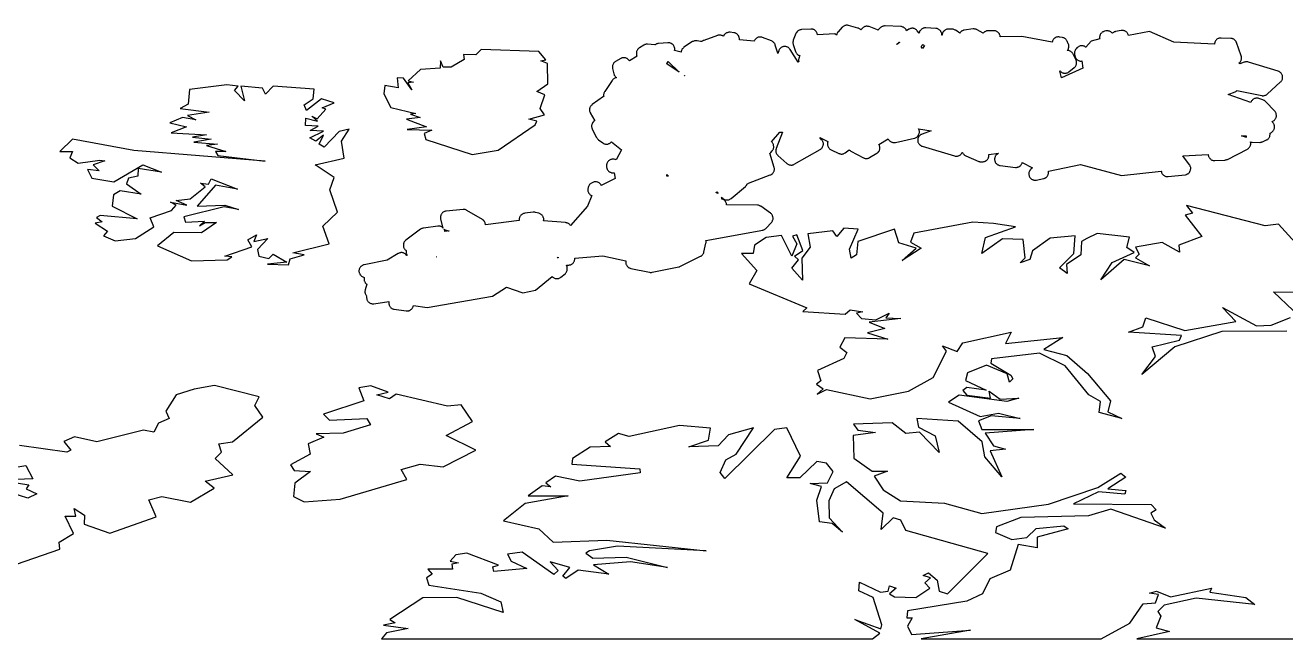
# Model space of a CAD drawing. Header units: metres. Extents: x 0 to 1325, y -1 to 773.
# Drawn here: x 281.4 to 371.2, y 0 to 43.7 of the extents above; entities that cross this region are included whole.
import ezdxf

# ---------------------------------------------------------------- set-up
doc = ezdxf.new("R2010")
doc.units = ezdxf.units.M

msp = doc.modelspace()

# ---------------------------------------------------------------- linework, layer by layer
at = {"layer": 'CUT'}
for points in [[(363.2, 42.468), (361.47, 43.228), (359.97, 42.948), (359.96, 42.988), (359.95, 43.028), (359.93, 43.068), (359.91, 43.108), (359.88, 43.138), (359.85, 43.178), (359.82, 43.208), (359.78, 43.228), (359.75, 43.248), (359.71, 43.268), (359.67, 43.288), (359.62, 43.298), (359.58, 43.308), (359.54, 43.308), (359.49, 43.308), (359.45, 43.298), (359.06, 43.228), (359.02, 43.218), (358.97, 43.208), (358.93, 43.188), (358.9, 43.168), (358.86, 43.138), (358.84, 43.118), (358.8, 43.138), (358.71, 43.198), (358.67, 43.228), (358.63, 43.248), (358.59, 43.258), (358.54, 43.268), (358.5, 43.278), (358.45, 43.278), (358.41, 43.278), (358.36, 43.268), (358.27, 43.248), (358.23, 43.238), (358.19, 43.218), (358.15, 43.198), (358.11, 43.178), (358.08, 43.148), (358.05, 43.118), (358.02, 43.088), (357.99, 43.058), (357.97, 43.018), (357.95, 42.978), (357.94, 42.938), (357.93, 42.898), (357.92, 42.848), (357.92, 42.808), (357.92, 42.768), (357.93, 42.718), (357.93, 42.698), (357.31, 42.548), (356.94, 42.108), (356.92, 42.128), (356.88, 42.158), (356.84, 42.178), (356.8, 42.188), (356.76, 42.208), (356.71, 42.218), (356.67, 42.218), (356.63, 42.218), (356.58, 42.208), (356.54, 42.208), (356.49, 42.188), (356.45, 42.168), (356.41, 42.148), (356.38, 42.128), (356.34, 42.098), (356.31, 42.068), (356.24, 41.988), (356.21, 41.948), (356.19, 41.908), (356.17, 41.868), (356.15, 41.828), (356.14, 41.788), (356.13, 41.738), (356.13, 41.698), (356.13, 41.648), (356.14, 41.608), (356.16, 41.498), (356.17, 41.458), (356.18, 41.418), (356.2, 41.378), (356.22, 41.338), (356.25, 41.298), (356.27, 41.268), (356.31, 41.238), (356.34, 41.208), (356.38, 41.188), (356.42, 41.168), (356.46, 41.148), (356.5, 41.138), (356.54, 41.128), (356.59, 41.128), (356.63, 41.128), (356.66, 41.138), (356.73, 40.618), (355.2, 39.928), (355.09, 40.408), (355.11, 40.428), (355.13, 40.398), (355.16, 40.368), (355.2, 40.338), (355.24, 40.318), (355.28, 40.298), (355.32, 40.278), (355.36, 40.268), (355.41, 40.258), (355.45, 40.258), (355.5, 40.258), (355.54, 40.268), (355.59, 40.278), (355.63, 40.288), (355.67, 40.308), (355.71, 40.328), (355.74, 40.358), (356.11, 40.658), (356.15, 40.688), (356.17, 40.718), (356.2, 40.748), (356.22, 40.788), (356.24, 40.828), (356.26, 40.868), (356.27, 40.908), (356.28, 40.948), (356.28, 40.998), (356.28, 41.038), (356.27, 41.078), (356.27, 41.118), (356.25, 41.158), (356.24, 41.198), (356.04, 41.618), (356.01, 41.658), (355.99, 41.698), (355.96, 41.728), (355.93, 41.768), (355.89, 41.788), (355.86, 41.818), (355.82, 41.838), (355.77, 41.858), (355.73, 41.868), (355.69, 41.878), (355.64, 41.878), (355.62, 41.878), (355.63, 41.898), (355.66, 41.928), (355.68, 41.968), (355.7, 42.008), (355.71, 42.058), (355.72, 42.098), (355.73, 42.138), (355.73, 42.188), (355.73, 42.228), (355.72, 42.278), (355.71, 42.318), (355.69, 42.358), (355.61, 42.538), (355.59, 42.578), (355.57, 42.618), (355.54, 42.648), (355.51, 42.678), (355.48, 42.708), (355.44, 42.738), (355.41, 42.758), (355.37, 42.778), (355.33, 42.788), (355.28, 42.798), (355.07, 42.838), (355.03, 42.848), (354.99, 42.848), (354.94, 42.848), (354.9, 42.838), (354.86, 42.828), (354.82, 42.818), (354.78, 42.798), (354.74, 42.768), (354.7, 42.748), (354.67, 42.718), (354.64, 42.688), (354.62, 42.648), (354.59, 42.608), (354.57, 42.568), (354.56, 42.528), (354.55, 42.488), (354.55, 42.478), (352.38, 42.878), (350.84, 42.848), (350.84, 42.888), (350.83, 42.938), (350.82, 42.978), (350.8, 43.018), (350.78, 43.058), (350.76, 43.098), (350.73, 43.128), (350.7, 43.158), (350.67, 43.188), (350.63, 43.218), (350.59, 43.238), (350.55, 43.258), (350.51, 43.268), (350.47, 43.278), (350.42, 43.288), (350.38, 43.288), (349.96, 43.278), (349.91, 43.278), (349.87, 43.268), (349.83, 43.258), (349.79, 43.238), (349.75, 43.218), (349.71, 43.198), (349.67, 43.168), (349.64, 43.138), (349.62, 43.108), (349.2, 43.358), (349.16, 43.378), (349.12, 43.388), (349.08, 43.408), (349.04, 43.408), (348.99, 43.418), (348.95, 43.418), (348.91, 43.418), (348.28, 43.328), (348.23, 43.318), (348.19, 43.298), (348.15, 43.288), (348.11, 43.268), (348.07, 43.238), (348.04, 43.208), (348.01, 43.178), (347.98, 43.148), (347.96, 43.108), (347.71, 43.298), (347.67, 43.318), (347.63, 43.338), (347.58, 43.358), (347.54, 43.378), (347.49, 43.388), (347.45, 43.388), (347.17, 43.398), (347.12, 43.398), (347.08, 43.388), (347.04, 43.388), (346.99, 43.368), (346.95, 43.348), (346.91, 43.328), (346.88, 43.308), (346.84, 43.278), (346.81, 43.248), (346.79, 43.208), (346.76, 43.178), (346.74, 43.138), (346.73, 43.098), (346.71, 43.058), (346.7, 43.008), (346.7, 42.978), (346.68, 42.978), (346.68, 43.008), (346.68, 43.048), (346.67, 43.098), (346.66, 43.138), (346.64, 43.178), (346.62, 43.218), (346.6, 43.258), (346.57, 43.298), (346.54, 43.328), (346.5, 43.358), (346.47, 43.378), (346.43, 43.398), (346.39, 43.418), (346.34, 43.438), (346.3, 43.438), (346.25, 43.448), (345.53, 43.488), (345.49, 43.488), (345.45, 43.488), (345.4, 43.478), (345.36, 43.458), (345.32, 43.448), (345.28, 43.428), (345.24, 43.398), (345.21, 43.368), (345.18, 43.338), (345.15, 43.308), (345.12, 43.268), (345.1, 43.228), (345.09, 43.188), (345.07, 43.148), (345.07, 43.108), (344.93, 43.278), (344.9, 43.308), (344.87, 43.348), (344.83, 43.368), (344.8, 43.398), (344.76, 43.418), (344.71, 43.438), (344.67, 43.448), (344.63, 43.458), (344.58, 43.458), (344.54, 43.458), (344.49, 43.448), (344.45, 43.438), (344.41, 43.428), (344.36, 43.408), (344.33, 43.388), (344.17, 43.288), (344.15, 43.328), (344.13, 43.368), (344.11, 43.398), (344.08, 43.438), (344.05, 43.468), (344.01, 43.488), (343.98, 43.518), (343.94, 43.538), (343.9, 43.548), (343.86, 43.568), (343.81, 43.578), (343.77, 43.578), (342.64, 43.628), (342.59, 43.628), (342.55, 43.618), (342.51, 43.618), (342.46, 43.598), (342.42, 43.578), (342.38, 43.558), (342.35, 43.538), (342.31, 43.508), (342.13, 43.338), (342.11, 43.348), (341.5, 43.578), (341.46, 43.588), (341.42, 43.598), (341.37, 43.608), (341.33, 43.608), (341.29, 43.608), (341.24, 43.598), (341.2, 43.588), (341.16, 43.568), (341.12, 43.548), (341.08, 43.528), (341.05, 43.498), (341.02, 43.468), (340.91, 43.348), (340.89, 43.368), (340.86, 43.388), (340.82, 43.418), (340.78, 43.438), (340.75, 43.458), (340.7, 43.468), (340.04, 43.658), (340, 43.668), (339.96, 43.678), (339.91, 43.678), (339.87, 43.678), (339.82, 43.668), (339.78, 43.658), (339.74, 43.638), (339.7, 43.618), (339.66, 43.598), (339.62, 43.568), (339.59, 43.538), (339.29, 43.218), (339.26, 43.178), (339.24, 43.148), (339.22, 43.108), (339.2, 43.068), (339.19, 43.028), (339.18, 42.978), (339.06, 43.058), (337.82, 42.988), (337.82, 43.018), (337.81, 43.068), (337.79, 43.108), (337.78, 43.148), (337.76, 43.188), (337.73, 43.228), (337.7, 43.258), (337.67, 43.288), (337.64, 43.318), (337.6, 43.348), (337.56, 43.368), (337.52, 43.378), (337.48, 43.398), (337.43, 43.408), (337.39, 43.408), (337.34, 43.408), (336.68, 43.368), (336.64, 43.358), (336.59, 43.348), (336.55, 43.338), (336.51, 43.318), (336.47, 43.298), (336.43, 43.268), (336.39, 43.238), (336.36, 43.208), (336.34, 43.168), (336.31, 43.128), (336.29, 43.088), (336.1, 42.618), (336.09, 42.578), (336.08, 42.528), (336.07, 42.488), (336.07, 42.438), (336.07, 42.398), (336.08, 42.348), (336.09, 42.308), (336.26, 41.798), (336.28, 41.758), (336.3, 41.718), (336.32, 41.678), (336.35, 41.648), (336.38, 41.608), (336.41, 41.588), (336.45, 41.558), (336.49, 41.538), (336.53, 41.518), (336.57, 41.508), (336.59, 41.508), (336.57, 41.488), (336.55, 41.448), (336.52, 41.408), (336.51, 41.368), (336.49, 41.328), (336.49, 41.288), (336.48, 41.248), (336.48, 41.198), (336.48, 41.158), (336.49, 41.108), (336.49, 41.098), (336.47, 41.078), (336.45, 41.058), (335.87, 41.958), (335.84, 41.998), (335.81, 42.028), (335.78, 42.058), (335.75, 42.088), (335.71, 42.108), (335.67, 42.128), (335.63, 42.148), (335.58, 42.158), (335.54, 42.168), (335.5, 42.168), (335.45, 42.168), (335.41, 42.158), (335.36, 42.148), (335.32, 42.138), (335.28, 42.118), (335.24, 42.098), (335.21, 42.068), (335.18, 42.038), (335.15, 42.008), (335.12, 41.968), (335.1, 41.938), (335.08, 41.898), (335.06, 41.848), (335, 41.668), (335, 41.688), (334.82, 42.268), (334.8, 42.318), (334.78, 42.358), (334.76, 42.388), (334.73, 42.428), (334.7, 42.458), (334.67, 42.488), (334.63, 42.518), (334.59, 42.538), (334.55, 42.558), (333.9, 42.808), (333.86, 42.818), (333.82, 42.828), (333.77, 42.838), (333.73, 42.838), (333.69, 42.838), (333.64, 42.828), (333.6, 42.818), (333.56, 42.798), (333.52, 42.778), (333.48, 42.758), (333.45, 42.728), (333.42, 42.698), (333.39, 42.668), (333.36, 42.638), (333.34, 42.598), (333.32, 42.558), (333.32, 42.538), (332.26, 42.648), (332.26, 42.688), (332.26, 42.728), (332.25, 42.778), (332.24, 42.818), (332.23, 42.858), (332.21, 42.898), (332.19, 42.938), (332.16, 42.978), (332.13, 43.008), (332.1, 43.038), (332.07, 43.068), (332.03, 43.088), (331.99, 43.108), (331.95, 43.128), (331.91, 43.138), (331.86, 43.148), (331.6, 43.178), (331.56, 43.178), (331.51, 43.178), (331.47, 43.168), (331.43, 43.158), (331.39, 43.148), (331.35, 43.128), (331.31, 43.108), (331.27, 43.088), (331.24, 43.058), (331.21, 43.028), (331.18, 42.988), (331.11, 42.888), (331.1, 42.898), (331.07, 42.918), (331.03, 42.938), (330.99, 42.958), (330.94, 42.968), (330.9, 42.978), (330.86, 42.978), (330.81, 42.978), (330.77, 42.968), (330.73, 42.968), (330.69, 42.948), (329.73, 42.598), (329.68, 42.588), (329.65, 42.558), (329.61, 42.538), (329.59, 42.508), (329.58, 42.508), (329.54, 42.528), (329.5, 42.528), (329.24, 42.568), (329.19, 42.578), (329.14, 42.578), (329.1, 42.568), (329.05, 42.558), (329.01, 42.548), (328.96, 42.528), (328.92, 42.508), (328.31, 42.108), (328.28, 42.078), (328.25, 42.048), (328.22, 42.018), (328.19, 41.988), (328.17, 41.948), (328.15, 41.908), (328.13, 41.868), (328.12, 41.828), (328.11, 41.788), (328.11, 41.758), (327.64, 41.868), (327.64, 41.908), (327.65, 41.958), (327.65, 41.998), (327.65, 42.048), (327.64, 42.088), (327.62, 42.128), (327.61, 42.168), (327.58, 42.208), (327.56, 42.248), (327.53, 42.288), (327.5, 42.318), (327.46, 42.338), (327.43, 42.368), (327.39, 42.388), (327.34, 42.408), (327.3, 42.418), (327.26, 42.428), (327.21, 42.428), (327.17, 42.428), (326.49, 42.378), (326.44, 42.368), (326.4, 42.358), (326.36, 42.348), (326.32, 42.328), (326.28, 42.308), (326.25, 42.288), (326.24, 42.288), (325.71, 42.318), (325.66, 42.318), (325.62, 42.318), (325.58, 42.308), (325.53, 42.298), (325.49, 42.278), (325.45, 42.258), (325.14, 42.078), (325.11, 42.058), (325.07, 42.028), (325.04, 41.998), (325.01, 41.958), (324.99, 41.928), (324.97, 41.888), (324.95, 41.848), (324.94, 41.808), (324.93, 41.768), (324.92, 41.718), (324.92, 41.678), (324.92, 41.638), (324.93, 41.588), (324.94, 41.548), (324.96, 41.508), (324.98, 41.468), (324.42, 41.138), (324.4, 41.178), (324.37, 41.208), (324.34, 41.238), (324.31, 41.268), (324.27, 41.298), (324.23, 41.318), (324.19, 41.338), (324.15, 41.348), (324.11, 41.358), (324.06, 41.368), (324.02, 41.368), (323.98, 41.368), (323.93, 41.358), (323.89, 41.348), (323.85, 41.328), (323.81, 41.308), (323.44, 41.098), (323.4, 41.078), (323.36, 41.048), (323.33, 41.018), (323.3, 40.978), (323.28, 40.948), (323.26, 40.908), (323.24, 40.858), (323.22, 40.818), (323.22, 40.778), (323.21, 40.728), (323.21, 40.688), (323.22, 40.638), (323.22, 40.598), (323.32, 40.208), (323.34, 40.168), (323.35, 40.118), (323.38, 40.078), (323.4, 40.048), (323.43, 40.008), (323.46, 39.978), (323.5, 39.948), (323.47, 39.938), (323.42, 39.928), (323.38, 39.908), (323.34, 39.888), (323.31, 39.868), (323.27, 39.848), (323.24, 39.818), (323.21, 39.778), (323.19, 39.748), (322.67, 38.968), (322.64, 38.928), (322.62, 38.888), (322.61, 38.848), (322.6, 38.798), (322.59, 38.758), (322.59, 38.708), (322.59, 38.668), (322.6, 38.618), (322.6, 38.608), (322.59, 38.598), (321.77, 38.028), (321.74, 37.998), (321.71, 37.968), (321.68, 37.938), (321.65, 37.898), (321.63, 37.858), (321.61, 37.818), (321.6, 37.778), (321.59, 37.738), (321.58, 37.688), (321.58, 37.648), (321.58, 37.608), (321.59, 37.558), (321.6, 37.518), (321.62, 37.478), (321.64, 37.438), (321.95, 36.878), (321.93, 36.868), (321.9, 36.838), (321.86, 36.808), (321.83, 36.778), (321.81, 36.738), (321.78, 36.708), (321.77, 36.668), (321.75, 36.618), (321.74, 36.578), (321.73, 36.538), (321.73, 36.488), (321.73, 36.448), (321.74, 36.408), (321.75, 36.358), (321.76, 36.318), (321.78, 36.278), (322.09, 35.678), (322.12, 35.638), (322.14, 35.598), (322.18, 35.568), (322.22, 35.528), (322.52, 35.298), (322.55, 35.278), (322.59, 35.258), (322.63, 35.238), (322.67, 35.228), (322.71, 35.218), (322.76, 35.208), (322.8, 35.208), (322.84, 35.208), (322.89, 35.218), (322.93, 35.228), (322.97, 35.248), (323.01, 35.268), (323.05, 35.288), (323.08, 35.318), (323.11, 35.348), (323.14, 35.378), (323.87, 34.798), (323.48, 34.088), (323.44, 34.108), (323.4, 34.128), (323.35, 34.138), (323.31, 34.148), (323.26, 34.148), (323.22, 34.148), (323.18, 34.138), (323.13, 34.128), (323.09, 34.118), (323.05, 34.098), (323.01, 34.068), (322.98, 34.048), (322.94, 34.018), (322.91, 33.988), (322.89, 33.948), (322.87, 33.918), (322.84, 33.878), (322.82, 33.838), (322.81, 33.798), (322.8, 33.758), (322.79, 33.708), (322.79, 33.668), (322.79, 33.628), (322.8, 33.578), (322.81, 33.528), (322.82, 33.488), (322.83, 33.448), (322.85, 33.408), (322.88, 33.368), (322.9, 33.338), (322.93, 33.298), (322.96, 33.268), (323, 33.248), (323.03, 33.218), (323.07, 33.208), (323.12, 33.188), (323.16, 33.178), (323.2, 33.168), (323.24, 33.168), (323.29, 33.168), (323.33, 33.178), (323.34, 33.178), (323.42, 32.758), (322.42, 32.278), (322.41, 32.288), (322.38, 32.328), (322.36, 32.368), (322.33, 32.398), (322.29, 32.428), (322.26, 32.458), (322.22, 32.478), (322.18, 32.498), (322.14, 32.508), (322.09, 32.518), (322.05, 32.528), (322.01, 32.528), (321.96, 32.528), (321.92, 32.518), (321.87, 32.508), (321.83, 32.488), (321.76, 32.458), (321.72, 32.438), (321.68, 32.418), (321.65, 32.388), (321.61, 32.358), (321.58, 32.328), (321.56, 32.288), (321.54, 32.248), (321.52, 32.208), (321.49, 32.128), (321.48, 32.088), (321.47, 32.038), (321.46, 31.998), (321.46, 31.948), (321.46, 31.908), (321.47, 31.858), (321.49, 31.818), (321.5, 31.778), (321.52, 31.738), (321.55, 31.698), (321.58, 31.668), (321.61, 31.638), (321.64, 31.608), (321.68, 31.578), (321.72, 31.558), (321.74, 31.548), (321.44, 30.788), (320.22, 29.428), (320.21, 29.438), (320.18, 29.478), (320.15, 29.508), (320.11, 29.538), (320.08, 29.558), (320.04, 29.578), (320, 29.598), (319.96, 29.608), (319.92, 29.618), (319.87, 29.628), (318.3, 29.748), (318.31, 29.778), (318.32, 29.818), (318.32, 29.868), (318.32, 29.908), (318.31, 29.958), (318.29, 29.998), (318.28, 30.038), (318.26, 30.078), (318.23, 30.118), (318.2, 30.148), (318.17, 30.178), (318.14, 30.208), (318.1, 30.238), (318.06, 30.258), (318.02, 30.268), (317.98, 30.288), (317.73, 30.348), (317.69, 30.358), (317.65, 30.358), (317.61, 30.358), (317.57, 30.358), (316.97, 30.288), (316.92, 30.278), (316.88, 30.268), (316.84, 30.248), (316.8, 30.228), (316.77, 30.208), (316.73, 30.188), (316.7, 30.158), (316.67, 30.118), (316.64, 30.088), (316.62, 30.048), (316.6, 30.008), (316.59, 29.968), (316.58, 29.928), (316.57, 29.878), (316.57, 29.838), (316.57, 29.798), (316.57, 29.778), (314.18, 29.478), (314.17, 29.518), (314.16, 29.568), (314.15, 29.608), (314.13, 29.648), (314.11, 29.688), (314.09, 29.718), (314.06, 29.758), (314.03, 29.788), (314, 29.808), (313.96, 29.838), (312.85, 30.498), (312.81, 30.518), (312.76, 30.538), (312.72, 30.548), (312.67, 30.558), (312.63, 30.558), (312.58, 30.558), (311.37, 30.448), (311.32, 30.438), (311.28, 30.428), (311.24, 30.418), (311.2, 30.398), (311.16, 30.368), (311.12, 30.348), (311.09, 30.308), (311.06, 30.278), (311.03, 30.238), (311.01, 30.198), (310.99, 30.158), (310.98, 30.118), (310.97, 30.078), (310.96, 30.028), (310.96, 29.978), (310.96, 29.938), (310.97, 29.888), (311.09, 29.388), (311.1, 29.348), (311.12, 29.308), (311.14, 29.268), (311.16, 29.238), (311.13, 29.258), (311.1, 29.288), (311.06, 29.318), (311.02, 29.338), (310.98, 29.348), (310.94, 29.368), (310.9, 29.368), (310.86, 29.378), (310.81, 29.378), (310.77, 29.378), (309.76, 29.238), (309.71, 29.228), (309.67, 29.208), (309.63, 29.198), (309.59, 29.178), (309.55, 29.148), (308.5, 28.378), (308.47, 28.358), (308.44, 28.318), (308.41, 28.288), (308.39, 28.248), (308.36, 28.218), (308.35, 28.168), (308.33, 28.128), (308.33, 28.088), (308.32, 28.048), (308.32, 27.998), (308.32, 27.958), (308.33, 27.908), (308.34, 27.868), (308.36, 27.828), (308.38, 27.788), (308.41, 27.758), (308.43, 27.718), (308.46, 27.688), (308.5, 27.658), (308.53, 27.638), (308.53, 27.608), (308.52, 27.568), (308.52, 27.528), (308.52, 27.478), (308.53, 27.438), (308.54, 27.398), (308.56, 27.358), (308.58, 27.318), (308.59, 27.298), (308.56, 27.278), (308.53, 27.318), (308.5, 27.348), (308.47, 27.378), (308.44, 27.408), (308.4, 27.428), (308.36, 27.448), (308.32, 27.468), (308.28, 27.478), (308.24, 27.488), (308.19, 27.488), (308.15, 27.488), (308.11, 27.478), (308.06, 27.478), (308.02, 27.458), (307.98, 27.438), (307.95, 27.418), (307.16, 26.948), (305.52, 26.618), (305.48, 26.608), (305.44, 26.598), (305.4, 26.578), (305.36, 26.558), (305.33, 26.528), (305.29, 26.498), (305.26, 26.468), (305.24, 26.428), (305.22, 26.398), (305.2, 26.358), (305.18, 26.318), (305.17, 26.268), (305.16, 26.228), (305.16, 26.188), (305.16, 26.138), (305.17, 26.098), (305.18, 26.058), (305.19, 26.018), (305.21, 25.978), (305.23, 25.938), (305.26, 25.898), (305.29, 25.868), (305.32, 25.838), (305.35, 25.808), (305.39, 25.788), (305.53, 25.708), (305.52, 25.658), (305.52, 25.618), (305.52, 25.578), (305.53, 25.528), (305.54, 25.488), (305.55, 25.448), (305.57, 25.408), (305.59, 25.368), (305.61, 25.328), (305.64, 25.298), (305.67, 25.268), (305.71, 25.238), (305.6, 24.838), (305.59, 24.788), (305.58, 24.748), (305.58, 24.708), (305.58, 24.658), (305.59, 24.618), (305.6, 24.568), (305.62, 24.528), (305.64, 24.488), (305.67, 24.458), (305.69, 24.418), (305.71, 24.398), (305.7, 24.358), (305.7, 24.308), (305.7, 24.268), (305.71, 24.228), (305.72, 24.178), (305.73, 24.138), (305.75, 24.098), (305.77, 24.058), (305.79, 24.028), (305.82, 23.988), (305.85, 23.958), (305.89, 23.938), (305.92, 23.908), (305.96, 23.888), (306, 23.878), (306.04, 23.858), (306.09, 23.848), (306.13, 23.848), (306.17, 23.848), (306.22, 23.848), (307.29, 24.018), (307.29, 24.008), (307.28, 23.958), (307.28, 23.918), (307.28, 23.878), (307.29, 23.828), (307.3, 23.788), (307.31, 23.748), (307.33, 23.708), (307.35, 23.668), (307.37, 23.638), (307.4, 23.598), (307.43, 23.568), (307.47, 23.538), (307.5, 23.518), (307.54, 23.498), (307.58, 23.478), (307.62, 23.468), (307.67, 23.458), (308.53, 23.338), (308.57, 23.338), (308.62, 23.338), (308.66, 23.348), (308.7, 23.348), (308.74, 23.368), (308.79, 23.378), (308.82, 23.408), (308.86, 23.428), (308.89, 23.458), (308.93, 23.488), (308.95, 23.518), (308.98, 23.558), (309, 23.598), (309.01, 23.638), (309.03, 23.678), (309.04, 23.718), (310.01, 23.578), (314.66, 24.398), (315.67, 25.018), (316.83, 24.638), (317.74, 24.828), (318.91, 25.798), (318.94, 25.768), (318.97, 25.738), (319.01, 25.718), (319.05, 25.688), (319.09, 25.668), (319.13, 25.658), (319.17, 25.648), (319.22, 25.638), (319.26, 25.638), (319.3, 25.638), (319.35, 25.648), (319.39, 25.658), (319.43, 25.668), (319.47, 25.688), (319.51, 25.718), (319.55, 25.738), (319.84, 25.978), (319.87, 26.008), (319.9, 26.048), (319.93, 26.078), (319.95, 26.118), (319.97, 26.168), (319.98, 26.208), (319.99, 26.248), (320, 26.298), (320, 26.338), (320, 26.388), (319.99, 26.428), (319.98, 26.478), (319.94, 26.588), (319.95, 26.588), (320.11, 26.598), (320.15, 26.608), (320.2, 26.618), (320.24, 26.628), (320.28, 26.648), (320.32, 26.668), (320.35, 26.688), (320.39, 26.718), (320.42, 26.748), (320.45, 26.788), (320.47, 26.828), (320.49, 26.858), (320.51, 26.908), (320.52, 26.948), (320.53, 26.988), (320.53, 27.038), (320.53, 27.078), (320.53, 27.088), (322.53, 27.258), (324.17, 26.908), (324.16, 26.868), (324.16, 26.818), (324.16, 26.778), (324.17, 26.728), (324.18, 26.688), (324.19, 26.648), (324.21, 26.608), (324.23, 26.568), (324.26, 26.528), (324.29, 26.498), (324.32, 26.468), (324.35, 26.438), (324.39, 26.418), (324.43, 26.398), (324.47, 26.378), (324.52, 26.368), (325.86, 26.088), (325.9, 26.078), (325.95, 26.078), (325.99, 26.078), (326.04, 26.088), (327.95, 26.478), (327.99, 26.488), (328.02, 26.498), (328.06, 26.518), (329.49, 27.228), (329.53, 27.248), (329.56, 27.268), (329.6, 27.298), (329.63, 27.328), (329.66, 27.368), (329.68, 27.398), (329.7, 27.438), (329.72, 27.478), (329.73, 27.528), (329.88, 28.158), (329.89, 28.198), (329.89, 28.238), (329.89, 28.278), (329.88, 28.328), (329.88, 28.358), (333.92, 29.098), (333.96, 29.108), (334, 29.118), (334.04, 29.138), (334.07, 29.158), (334.11, 29.178), (334.14, 29.208), (334.17, 29.228), (334.54, 29.628), (334.57, 29.668), (334.59, 29.708), (334.62, 29.748), (334.63, 29.788), (334.65, 29.828), (334.66, 29.868), (334.66, 29.918), (334.66, 29.958), (334.65, 30.008), (334.65, 30.048), (334.63, 30.098), (334.61, 30.138), (334.59, 30.178), (334.57, 30.208), (334.54, 30.248), (334.5, 30.278), (334.47, 30.308), (333.79, 30.788), (333.75, 30.808), (333.71, 30.828), (333.67, 30.848), (333.63, 30.858), (333.58, 30.868), (333.54, 30.868), (331.35, 30.898), (331.35, 30.908), (331.34, 30.958), (331.33, 30.998), (331.32, 31.038), (331.3, 31.078), (331.28, 31.118), (331.25, 31.148), (331.22, 31.188), (331.19, 31.218), (331.15, 31.238), (331.11, 31.268), (331.07, 31.288), (331.03, 31.298), (331.01, 31.298), (331.01, 31.308), (331.01, 31.348), (331, 31.388), (330.99, 31.438), (331.05, 31.378), (331.08, 31.348), (331.12, 31.318), (331.16, 31.298), (331.2, 31.278), (331.24, 31.258), (331.28, 31.248), (331.33, 31.238), (331.37, 31.238), (331.42, 31.238), (331.46, 31.248), (331.51, 31.258), (331.55, 31.268), (331.59, 31.288), (331.63, 31.318), (331.67, 31.338), (332.69, 32.188), (332.72, 32.218), (332.75, 32.258), (332.78, 32.288), (332.8, 32.328), (332.82, 32.368), (332.83, 32.408), (332.84, 32.408), (332.88, 32.418), (332.92, 32.428), (334.46, 33.018), (334.5, 33.038), (334.54, 33.058), (334.58, 33.088), (334.61, 33.108), (334.64, 33.148), (334.67, 33.178), (334.69, 33.218), (334.71, 33.258), (334.73, 33.298), (334.74, 33.338), (334.75, 33.388), (334.75, 33.428), (334.75, 33.478), (334.74, 33.518), (334.73, 33.558), (334.44, 34.568), (334.46, 34.578), (334.49, 34.618), (334.59, 34.728), (334.62, 34.758), (334.65, 34.798), (334.67, 34.838), (334.68, 34.878), (334.7, 34.918), (334.71, 34.968), (334.71, 35.008), (334.71, 35.048), (334.7, 35.098), (334.7, 35.138), (334.68, 35.178), (334.67, 35.228), (334.64, 35.258), (334.62, 35.298), (334.59, 35.338), (334.56, 35.368), (334.55, 35.368), (335.15, 36.068), (335.32, 36.058), (334.88, 34.908), (334.87, 34.868), (334.86, 34.818), (334.85, 34.778), (334.85, 34.728), (334.85, 34.688), (334.86, 34.638), (334.88, 34.598), (334.89, 34.558), (334.91, 34.518), (334.94, 34.478), (334.97, 34.448), (335, 34.408), (335.65, 33.828), (335.68, 33.808), (335.72, 33.778), (335.76, 33.758), (335.8, 33.748), (335.84, 33.728), (335.88, 33.728), (335.93, 33.718), (335.97, 33.718), (336.01, 33.718), (336.05, 33.728), (336.1, 33.738), (336.14, 33.758), (336.17, 33.778), (338.01, 34.838), (338.05, 34.858), (338.09, 34.888), (338.12, 34.918), (338.15, 34.958), (338.17, 34.988), (338.19, 35.028), (338.21, 35.068), (338.23, 35.118), (338.23, 35.158), (338.24, 35.198), (338.24, 35.248), (338.24, 35.288), (338.23, 35.338), (338.21, 35.378), (338.2, 35.418), (338.18, 35.458), (338.15, 35.498), (338.12, 35.528), (337.99, 35.678), (338.57, 35.408), (338.57, 35.398), (338.55, 35.358), (338.54, 35.318), (338.53, 35.278), (338.53, 35.228), (338.53, 35.188), (338.54, 35.148), (338.55, 35.098), (338.56, 35.058), (338.58, 35.018), (338.6, 34.978), (338.62, 34.948), (338.65, 34.918), (338.68, 34.888), (338.71, 34.858), (338.75, 34.828), (338.79, 34.808), (339.34, 34.548), (339.38, 34.538), (339.42, 34.518), (339.46, 34.518), (339.5, 34.508), (339.55, 34.508), (339.59, 34.508), (339.63, 34.518), (339.67, 34.528), (339.71, 34.548), (339.75, 34.568), (339.79, 34.588), (340.09, 34.798), (340.1, 34.788), (340.14, 34.758), (340.17, 34.728), (340.21, 34.708), (341.1, 34.238), (341.14, 34.218), (341.18, 34.208), (341.22, 34.198), (341.26, 34.188), (341.3, 34.188), (341.34, 34.188), (341.39, 34.198), (341.43, 34.208), (341.47, 34.218), (341.51, 34.238), (341.54, 34.258), (342.05, 34.568), (342.09, 34.588), (342.13, 34.618), (342.16, 34.648), (342.18, 34.688), (342.21, 34.718), (342.23, 34.758), (342.25, 34.808), (342.26, 34.848), (342.27, 34.888), (342.27, 34.938), (342.27, 34.978), (342.26, 35.028), (342.25, 35.068), (342.24, 35.108), (342.22, 35.148), (342.2, 35.188), (342.86, 35.588), (342.88, 35.548), (342.91, 35.518), (342.93, 35.478), (342.96, 35.448), (343, 35.418), (343.03, 35.398), (343.07, 35.378), (343.11, 35.358), (343.15, 35.348), (343.19, 35.338), (343.24, 35.328), (343.28, 35.328), (343.32, 35.328), (343.37, 35.338), (344.73, 35.638), (344.77, 35.648), (344.81, 35.668), (344.85, 35.688), (344.89, 35.708), (344.92, 35.738), (344.96, 35.768), (344.98, 35.798), (345.01, 35.838), (345.03, 35.878), (345.05, 35.918), (345.06, 35.958), (345.07, 35.998), (345.08, 36.048), (345.08, 36.088), (345.08, 36.138), (345.07, 36.178), (345.06, 36.218), (345.04, 36.258), (345.02, 36.298), (345.01, 36.308), (345.93, 36.148), (345.27, 35.928), (345.23, 35.908), (345.19, 35.888), (345.15, 35.868), (345.12, 35.838), (345.08, 35.808), (345.06, 35.778), (345.03, 35.738), (345.01, 35.698), (344.99, 35.658), (344.98, 35.618), (344.97, 35.578), (344.96, 35.538), (344.96, 35.488), (344.96, 35.448), (344.97, 35.408), (344.98, 35.358), (345, 35.318), (345.01, 35.278), (345.04, 35.248), (345.06, 35.208), (345.09, 35.178), (345.13, 35.148), (345.16, 35.128), (345.2, 35.098), (345.24, 35.078), (345.28, 35.068), (347.58, 34.368), (347.62, 34.358), (347.67, 34.348), (347.71, 34.348), (347.75, 34.348), (347.8, 34.358), (347.84, 34.368), (347.88, 34.378), (347.92, 34.398), (347.96, 34.428), (348, 34.448), (348.03, 34.478), (348.06, 34.518), (348.09, 34.548), (348.11, 34.588), (348.12, 34.608), (348.15, 34.608), (348.16, 34.588), (348.18, 34.558), (348.21, 34.518), (348.24, 34.488), (348.27, 34.458), (348.3, 34.428), (348.34, 34.408), (348.38, 34.388), (349.31, 33.988), (349.36, 33.968), (349.4, 33.958), (349.45, 33.948), (349.49, 33.948), (349.54, 33.948), (349.63, 33.958), (349.67, 33.968), (349.71, 33.978), (349.76, 33.998), (349.79, 34.008), (349.83, 34.038), (349.87, 34.058), (349.9, 34.088), (349.93, 34.118), (349.95, 34.158), (349.98, 34.198), (350, 34.238), (350.01, 34.278), (350.02, 34.318), (350.03, 34.358), (350.03, 34.408), (350.03, 34.448), (350.02, 34.468), (350.73, 34.568), (350.64, 34.508), (350.6, 34.478), (350.57, 34.458), (350.54, 34.418), (350.51, 34.388), (350.49, 34.348), (350.47, 34.308), (350.46, 34.268), (350.45, 34.228), (350.44, 34.178), (350.44, 34.138), (350.44, 34.098), (350.45, 34.048), (350.46, 34.008), (350.47, 33.968), (350.49, 33.928), (350.51, 33.888), (350.54, 33.858), (350.57, 33.828), (350.6, 33.798), (350.63, 33.768), (350.67, 33.748), (350.71, 33.728), (350.75, 33.708), (350.79, 33.698), (350.84, 33.688), (351.92, 33.558), (351.96, 33.558), (352, 33.558), (352.05, 33.568), (352.09, 33.578), (352.13, 33.588), (352.17, 33.608), (352.21, 33.628), (352.25, 33.658), (352.28, 33.678), (352.31, 33.718), (352.34, 33.748), (352.36, 33.788), (352.38, 33.828), (352.4, 33.868), (352.41, 33.898), (353.14, 33.528), (353.05, 33.458), (353.02, 33.428), (352.99, 33.388), (352.96, 33.358), (352.94, 33.318), (352.92, 33.278), (352.9, 33.238), (352.89, 33.198), (352.88, 33.148), (352.88, 33.108), (352.88, 33.058), (352.89, 33.018), (352.9, 32.978), (352.91, 32.928), (352.93, 32.888), (352.95, 32.848), (352.98, 32.818), (353.01, 32.788), (353.04, 32.748), (353.08, 32.728), (353.12, 32.698), (353.16, 32.688), (353.2, 32.668), (353.24, 32.658), (353.28, 32.648), (353.33, 32.648), (353.37, 32.648), (353.42, 32.658), (353.92, 32.758), (353.96, 32.768), (354, 32.778), (354.04, 32.798), (354.08, 32.828), (354.11, 32.848), (354.15, 32.878), (354.18, 32.908), (354.2, 32.948), (354.23, 32.988), (354.24, 33.018), (354.26, 33.068), (354.27, 33.108), (354.28, 33.148), (354.28, 33.198), (354.28, 33.238), (354.27, 33.278), (354.27, 33.288), (356.57, 33.768), (359.48, 32.988), (362.31, 33.298), (362.32, 33.268), (362.33, 33.218), (362.34, 33.178), (362.36, 33.138), (362.38, 33.098), (362.41, 33.068), (362.44, 33.028), (362.47, 32.998), (362.51, 32.978), (362.55, 32.948), (362.59, 32.928), (362.63, 32.918), (362.67, 32.908), (362.72, 32.898), (362.76, 32.898), (362.81, 32.898), (364.01, 33.028), (364.05, 33.038), (364.1, 33.048), (364.14, 33.068), (364.18, 33.088), (364.22, 33.108), (364.25, 33.138), (364.29, 33.168), (364.32, 33.198), (364.34, 33.238), (364.36, 33.278), (364.38, 33.318), (364.39, 33.358), (364.4, 33.408), (364.41, 33.448), (364.41, 33.498), (364.41, 33.538), (364.4, 33.588), (364.38, 33.628), (364.37, 33.668), (364.35, 33.708), (364.32, 33.748), (363.86, 34.368), (365.66, 34.468), (365.66, 34.428), (365.67, 34.388), (365.68, 34.338), (365.7, 34.298), (365.72, 34.258), (365.75, 34.228), (365.77, 34.188), (365.81, 34.158), (365.84, 34.128), (365.88, 34.098), (365.92, 34.078), (365.96, 34.068), (366, 34.048), (366.05, 34.038), (366.09, 34.038), (366.14, 34.038), (366.85, 34.078), (366.89, 34.088), (366.94, 34.098), (366.98, 34.108), (367.03, 34.128), (368.45, 34.858), (368.48, 34.878), (368.52, 34.908), (368.55, 34.938), (368.58, 34.968), (368.61, 34.998), (368.63, 35.038), (368.65, 35.078), (368.67, 35.118), (368.68, 35.158), (368.69, 35.198), (368.69, 35.248), (368.69, 35.288), (368.68, 35.328), (368.67, 35.368), (368.71, 35.358), (368.76, 35.348), (368.8, 35.348), (369.33, 35.338), (369.37, 35.338), (369.41, 35.348), (369.45, 35.348), (369.49, 35.368), (369.53, 35.378), (369.81, 35.508), (369.85, 35.528), (369.89, 35.558), (369.92, 35.578), (369.95, 35.608), (369.98, 35.648), (370, 35.678), (370.02, 35.718), (370.04, 35.758), (370.06, 35.808), (370.06, 35.848), (370.07, 35.888), (370.07, 35.938), (370.07, 35.978), (370.07, 35.998), (370.16, 36.048), (370.19, 36.068), (370.22, 36.098), (370.26, 36.128), (370.28, 36.158), (370.31, 36.198), (370.33, 36.228), (370.35, 36.268), (370.36, 36.308), (370.37, 36.358), (370.38, 36.398), (370.38, 36.438), (370.38, 36.478), (370.37, 36.528), (370.36, 36.568), (370.35, 36.608), (370.33, 36.648), (370.31, 36.688), (370.28, 36.718), (370.2, 36.818), (370.23, 36.828), (370.27, 36.848), (370.31, 36.868), (370.35, 36.898), (370.38, 36.918), (370.41, 36.958), (370.44, 36.988), (370.46, 37.028), (370.48, 37.068), (370.5, 37.108), (370.51, 37.148), (370.52, 37.188), (370.52, 37.238), (370.52, 37.278), (370.51, 37.328), (370.5, 37.368), (370.49, 37.408), (370.47, 37.448), (370.45, 37.488), (370.43, 37.528), (370.4, 37.558), (369.75, 38.248), (369.72, 38.278), (369.68, 38.308), (369.64, 38.328), (369.6, 38.348), (369.56, 38.368), (369.26, 38.468), (369.22, 38.478), (369.18, 38.488), (369.13, 38.488), (369.09, 38.488), (369.04, 38.478), (369, 38.468), (368.96, 38.458), (368.92, 38.438), (368.88, 38.418), (368.84, 38.388), (368.81, 38.368), (368.78, 38.328), (368.75, 38.298), (368.73, 38.258), (368.71, 38.218), (368.69, 38.188), (367.07, 38.748), (367.58, 38.948), (367.62, 38.968), (367.65, 38.988), (367.69, 39.018), (367.7, 39.028), (369.47, 38.668), (369.51, 38.658), (369.55, 38.658), (369.6, 38.658), (369.64, 38.668), (369.68, 38.678), (369.72, 38.688), (369.76, 38.708), (369.8, 38.728), (369.83, 38.748), (369.86, 38.778), (370.81, 39.648), (370.85, 39.678), (370.87, 39.718), (370.9, 39.748), (370.92, 39.788), (370.94, 39.828), (370.95, 39.878), (370.96, 39.918), (370.96, 39.968), (370.96, 40.008), (370.95, 40.058), (370.94, 40.098), (370.93, 40.138), (370.91, 40.178), (370.89, 40.218), (370.86, 40.258), (370.83, 40.288), (370.8, 40.318), (370.76, 40.348), (370.72, 40.378), (370.68, 40.388), (370.64, 40.408), (368.52, 41.058), (368.48, 41.068), (368.44, 41.078), (368.4, 41.078), (368.35, 41.078), (368.31, 41.068), (368.27, 41.058), (368.23, 41.048), (367.91, 40.928), (367.85, 40.978), (367.87, 40.998), (367.91, 41.028), (367.94, 41.058), (367.96, 41.098), (367.98, 41.138), (368, 41.178), (368.01, 41.218), (368.02, 41.268), (368.03, 41.308), (368.03, 41.358), (368.03, 41.398), (368.02, 41.438), (368.01, 41.488), (367.68, 42.438), (367.66, 42.478), (367.64, 42.518), (367.61, 42.558), (367.58, 42.588), (367.55, 42.618), (367.52, 42.648), (367.48, 42.678), (367.44, 42.698), (367.4, 42.708), (367.36, 42.728), (367.31, 42.738), (367.27, 42.738), (366.57, 42.768), (366.53, 42.768), (366.48, 42.758), (366.44, 42.758), (366.4, 42.738), (366.36, 42.728), (366.32, 42.708), (366.28, 42.678), (366.25, 42.658), (366.22, 42.618), (366.19, 42.588), (366.17, 42.558), (366.15, 42.518), (366.13, 42.478), (366.12, 42.438), (366.11, 42.388), (366.1, 42.348), (366.1, 42.338), (363.2, 42.468)], [(343.47, 42.308), (343.47, 42.338), (343.65, 42.478), (343.66, 42.468), (343.67, 42.438), (343.47, 42.308)], [(345.31, 42.028), (345.2, 42.168), (345.24, 42.198), (345.27, 42.228), (345.29, 42.268), (345.32, 42.298), (345.33, 42.308), (345.35, 42.288), (345.39, 42.258), (345.42, 42.238), (345.45, 42.228), (345.31, 42.028)], [(318.47, 41.208), (317.97, 41.798), (313.86, 41.958), (313.48, 41.568), (312.6, 41.598), (312.65, 41.238), (311.72, 40.688), (311.15, 40.698), (310.97, 41.148), (310.95, 40.628), (309.54, 40.538), (308.66, 39.728), (309.04, 39.628), (308.64, 39.568), (308.93, 39.088), (308.32, 39.898), (307.88, 39.928), (307.95, 39.228), (307, 39.378), (306.94, 38.788), (307.44, 37.828), (309.22, 37.398), (308.82, 37.338), (309.52, 37.098), (308.54, 36.988), (309.98, 36.438), (308.59, 36.248), (310.35, 36.208), (309.81, 35.958), (309.93, 35.548), (313.22, 34.478), (315.08, 34.778), (317.72, 36.588), (317.82, 36.838), (317.26, 36.988), (318.37, 37.288), (318.07, 37.748), (318.4, 38.718), (317.84, 38.968), (318.62, 39.498), (318.58, 40.958), (318.12, 41.138), (318.47, 41.208)], [(327.09, 40.938), (327.1, 40.958), (327.12, 40.988), (327.19, 41.098), (327.97, 40.338), (327.09, 40.938)], [(328.35, 40.078), (328.32, 40.098), (328.35, 40.088), (328.35, 40.078)], [(303.75, 36.118), (302.69, 35.008), (302.33, 35.208), (302.64, 35.858), (302.09, 35.418), (301.65, 35.668), (302.64, 36.128), (301.68, 36.188), (302.25, 36.498), (301.35, 36.538), (301.38, 37.058), (302.21, 36.838), (301.8, 37.198), (302.18, 37.008), (302.79, 37.708), (302.53, 37.808), (303.39, 38.158), (302.49, 38.428), (301.43, 37.598), (301.25, 38.008), (301.9, 38.438), (301.96, 39.128), (299.04, 39.348), (298.49, 38.768), (298.29, 39.198), (296.75, 39.338), (297, 38.298), (296.28, 39.028), (296.56, 39.328), (295.75, 39.438), (293.09, 39.098), (292.98, 38.058), (292.42, 37.748), (294.49, 37.498), (292.95, 37.248), (293.53, 36.938), (292.59, 37.098), (291.69, 36.718), (292.87, 36.438), (291.79, 36.028), (294.29, 35.878), (293.3, 35.718), (294.62, 35.568), (293.4, 35.358), (295.07, 35.208), (294.29, 35.108), (295.68, 34.698), (294.94, 34.698), (295.1, 34.398), (298.47, 33.998), (289.11, 34.758), (284.75, 35.578), (283.84, 34.678), (284.75, 34.698), (284.55, 34.228), (285.16, 33.848), (286.69, 34.078), (287.05, 34.028), (286.22, 33.728), (286.65, 33.318), (285.81, 33.408), (286.12, 32.788), (287.7, 32.518), (289.75, 33.728), (291.08, 33.208), (289.44, 33.468), (289.4, 32.928), (288.74, 32.788), (288.59, 32.378), (289.65, 31.658), (288.15, 31.888), (287.66, 31.608), (287.58, 30.808), (289.35, 29.898), (286.71, 30.138), (286.47, 29.998), (286.87, 29.688), (286.37, 29.578), (287.25, 29.008), (286.95, 28.678), (287.78, 28.328), (289.24, 28.488), (290.55, 29.328), (290.28, 29.958), (291.8, 30.498), (292.14, 30.878), (291.72, 31.088), (292.9, 30.878), (292.14, 31.198), (293.14, 31.318), (294.19, 32.178), (293.88, 32.438), (294.45, 32.368), (294.64, 32.748), (296.5, 32.018), (294.94, 32.288), (293.63, 30.788), (295.61, 30.878), (296.58, 30.568), (295.55, 30.748), (292.68, 30.038), (292.81, 29.668), (294.16, 29.738), (293.79, 29.408), (294.21, 29.638), (295.02, 29.638), (293.93, 28.908), (291.96, 28.928), (290.81, 27.968), (293.22, 26.908), (295.77, 26.968), (296.1, 27.178), (295.6, 27.238), (297.52, 27.908), (297.24, 28.408), (297.87, 28.748), (297.67, 28.288), (298.67, 28.488), (297.92, 27.708), (298.02, 27.238), (298.74, 27.078), (299.04, 27.388), (300.01, 26.808), (298.65, 26.658), (300.13, 26.618), (300.25, 27.058), (301.25, 27.338), (300.45, 27.478), (303.04, 28.118), (302.58, 29.368), (303.62, 30.368), (303.08, 31.948), (303.39, 32.828), (302.03, 33.728), (304.1, 34.218), (303.92, 35.418), (304.45, 36.278), (303.75, 36.118)], [(368.36, 35.798), (368.36, 35.758), (368.37, 35.718), (368.38, 35.678), (368.03, 35.798), (368.36, 35.798)], [(327.1, 33.048), (327.22, 32.928), (327.2, 32.928), (327.16, 32.938), (327.11, 32.938), (327.08, 32.938), (327.1, 33.048)], [(330.72, 31.718), (330.68, 31.728), (330.64, 31.738), (330.6, 31.748), (330.61, 31.758), (330.64, 31.798), (330.65, 31.808), (330.75, 31.708), (330.72, 31.718)], [(311.27, 28.998), (311.27, 29.038), (311.25, 29.078), (311.24, 29.118), (311.22, 29.158), (311.22, 29.168), (311.25, 29.138), (311.29, 29.118), (311.33, 29.098), (311.37, 29.078), (311.41, 29.068), (311.45, 29.058), (311.49, 29.048), (311.58, 29.038), (311.27, 28.998)], [(310.68, 27.178), (310.65, 27.188), (310.66, 27.198), (310.68, 27.178)], [(319.27, 27.128), (319.3, 27.138), (319.34, 27.158), (319.35, 27.158), (319.35, 27.118), (319.33, 27.118), (319.29, 27.108), (319.28, 27.108), (319.27, 27.128)], [(305.14, 17.868), (305.51, 16.928), (302.64, 15.998), (303.07, 15.558), (305.72, 15.688), (305.97, 15.238), (304.04, 14.638), (302.1, 14.578), (302.66, 14.358), (301.55, 13.868), (301.68, 13.148), (300.29, 12.378), (300.55, 11.978), (301.71, 11.908), (300.59, 11.078), (300.5, 10.118), (301.26, 9.758), (303.83, 9.928), (308.56, 11.338), (308.16, 12.048), (309.51, 12.438), (311.15, 12.238), (313.48, 13.428), (311.36, 14.468), (313.25, 15.458), (312.43, 16.648), (311.46, 16.548), (307.82, 17.418), (307.34, 17.078), (306.44, 17.358), (307.23, 17.548), (306, 17.998), (305.14, 17.868)], [(342.26, 0.388), (340.49, 1.368), (342.33, 0.698), (342.4, 0.988), (341.79, 2.928), (340.78, 3.418), (340.81, 4.028), (342.32, 3.308), (342.86, 3.398), (342.95, 3.778), (343.42, 3.598), (342.96, 3.198), (343.32, 2.988), (344.83, 2.938), (345.82, 3.598), (345.46, 3.988), (345.87, 4.328), (345.36, 4.498), (345.72, 4.698), (346.36, 4.178), (346.48, 3.398), (347.08, 3.188), (349.97, 6.058), (344.12, 7.718), (343.77, 8.438), (343.22, 8.608), (342.36, 7.778), (342.51, 8.938), (339.9, 11.178), (339.02, 10.668), (338.62, 9.818), (338.65, 8.608), (339.61, 7.598), (338.87, 8.208), (337.97, 8.318), (337.77, 9.868), (338.11, 10.828), (337.29, 11.058), (338.53, 11.088), (338.94, 11.908), (338.46, 12.498), (337.77, 12.628), (336.56, 11.448), (335.65, 11.448), (336.62, 12.998), (335.63, 15.018), (334.75, 14.888), (331.23, 11.418), (330.88, 11.838), (331.29, 12.748), (332.03, 13.148), (333.26, 15.018), (331.48, 14.508), (330.74, 13.738), (328.65, 13.658), (330.05, 14.148), (330.19, 14.998), (328, 15.178), (324.41, 14.388), (323.64, 14.618), (322.69, 14.028), (323.08, 13.678), (321.63, 13.648), (320.38, 12.838), (320.32, 12.418), (325.16, 12.088), (325.18, 11.808), (320.9, 11.218), (319.17, 11.568), (318.47, 11.108), (318.83, 10.808), (318.22, 10.888), (317.22, 10.168), (320.07, 10.168), (316.99, 9.628), (315.45, 8.388), (317.97, 7.818), (318.99, 6.878), (322.82, 7.028), (329.9, 6.248), (323.57, 6.588), (321.58, 6.268), (321.33, 6.088), (321.81, 5.738), (324.2, 5.798), (327.13, 5.068), (324.51, 5.468), (321.87, 5.258), (322.97, 4.588), (320.77, 4.888), (319.89, 4.278), (319.67, 4.448), (320.19, 5.068), (318.78, 5.468), (319.35, 4.848), (319.03, 4.568), (316.79, 6.158), (315.75, 6.028), (316, 5.518), (317.11, 5.008), (314.76, 4.778), (314.69, 5.118), (315.1, 5.238), (312.84, 6.088), (312.07, 5.978), (311.66, 5.518), (312.24, 5.408), (311.78, 5.308), (311.82, 4.948), (310.07, 4.948), (310.38, 4.608), (309.98, 4.328), (310.13, 3.818), (313.85, 3.248), (315.27, 2.618), (315.42, 1.878), (312.14, 2.948), (309.7, 2.908), (307.35, 1.368), (307.73, 1.138), (306.9, 0.968), (308.66, 0.738), (307.11, 0.428), (306.77, -0.002), (341.74, -0.002), (342.26, 0.388)]]:
    msp.add_lwpolyline(points, close=True, dxfattribs=at)
for points in [[(372.57, 27.428), (370.66, 29.518), (369.71, 29.408), (364.11, 30.838), (364.53, 30.308), (364.02, 30.158), (365.21, 28.628), (363.57, 28.018), (363.61, 27.528), (362.39, 28.218), (360.49, 27.888), (360.74, 27.368), (360.47, 27.128), (361.47, 26.548), (359.68, 26.988), (358.01, 25.558), (358.81, 26.778), (360.39, 27.498), (359.86, 27.858), (360.06, 28.588), (357.75, 28.858), (357.01, 28.498), (356.64, 28.278), (356.59, 27.338), (355.57, 26.648), (355.61, 26.008), (355.07, 26.418), (356.09, 27.428), (356.19, 28.688), (354.39, 28.508), (353.15, 27.608), (352.96, 26.988), (352.26, 26.758), (352.61, 27.108), (352.47, 28.418), (351, 28.478), (349.52, 27.438), (349.8, 28.568), (351.92, 29.328), (350.36, 29.568), (348.9, 29.658), (344.69, 28.868), (344.44, 28.228), (345.21, 27.808), (343.85, 26.928), (344.86, 27.808), (343.61, 28.188), (343.32, 29.168), (340.7, 28.278), (340.6, 27.338), (340.22, 27.098), (340.1, 27.728), (340.72, 29.168), (339.69, 29.238), (339.21, 28.638), (338.91, 29.048), (337.13, 28.828), (337.31, 27.868), (336.7, 27.088), (336.75, 25.528), (336, 26.388), (336.46, 26.968), (336.18, 27.238), (336.78, 27.648), (336.34, 28.748), (336.05, 28.658), (336.36, 28.118), (336, 27.248), (335.26, 28.698), (334.17, 28.558), (333.33, 28.018), (333.23, 27.438), (332.42, 27.438), (333.51, 26.228), (332.95, 25.278), (337.07, 23.558), (336.79, 23.288), (339.8, 23.108), (340.14, 23.418), (341.05, 23.268), (340.6, 23.168), (340.96, 22.798), (341.98, 22.708), (342.94, 23.168), (342.69, 22.848), (343.75, 22.788), (341.5, 22.528), (342.61, 22.098), (341.38, 21.778), (342.84, 21.338), (339.78, 21.428), (339.41, 20.758), (339.91, 20.378), (339.71, 19.958), (337.83, 19.098), (338.05, 18.368), (337.75, 18.118), (338.22, 17.798), (337.79, 17.418), (338.46, 17.738), (341.58, 17.088), (344.31, 17.628), (346.07, 18.598), (347.01, 20.478), (346.72, 20.858), (347.78, 20.438), (348.17, 21.058), (351.62, 21.828), (351.22, 21.008), (355.3, 21.458), (353.94, 20.598), (355.58, 20.168), (357.06, 18.878), (358.7, 16.928), (358.5, 16.158), (359.51, 15.678), (357.88, 16.108), (357.99, 16.898), (357.16, 17.358), (355.46, 19.438), (353.63, 20.328), (350.22, 19.938), (350.18, 19.628), (351.59, 18.768), (351.74, 18.508), (351.5, 18.268), (351.33, 18.858), (349.86, 19.468), (348.52, 18.928), (348.36, 18.388), (349.85, 17.688), (348.46, 17.888), (348.17, 17.668), (348.47, 17.348), (350.14, 17.138), (350.05, 17.618), (350.84, 17.068), (352.17, 17.138), (351.31, 16.898), (347.91, 17.348), (347.15, 16.848), (349.42, 15.828), (350.73, 16.058), (352.27, 15.678), (350.2, 15.868), (349.29, 15.508), (349.52, 14.908), (353.23, 14.908), (349.77, 14.628), (350.36, 13.728), (351.21, 13.508), (350.13, 13.378), (350.95, 11.528), (349.75, 12.958), (349.55, 14.028), (347.84, 15.488), (344.91, 15.668), (345.03, 15.068), (346.2, 14.438), (346.49, 13.248), (345.1, 14.698), (344.11, 14.618), (343.14, 15.368), (340.39, 15.268), (340.69, 14.838), (341.96, 14.688), (340.37, 14.468), (340.41, 12.848), (341.71, 11.938), (342.81, 11.938), (341.86, 11.578), (342.51, 10.598), (343.73, 9.828), (346.87, 9.648), (349.54, 8.918), (354.27, 9.588), (357.79, 10.778), (359.43, 11.778), (359.79, 11.498), (358.5, 10.668), (359.78, 10.558), (359.73, 10.298), (357.85, 10.448), (356.06, 9.608), (361.6, 9.558), (361.96, 9.168), (361.58, 8.938), (361.8, 8.458), (362.61, 7.878), (358.73, 9.218), (357.13, 8.758), (352.31, 8.638), (350.57, 7.958), (350.51, 7.568), (351.67, 7.068), (352.73, 7.208), (353.4, 7.858), (355.37, 8.038), (355.68, 7.828), (353.48, 7.238), (353.47, 6.478), (352.12, 6.708), (351.54, 4.888), (350.1, 4.268), (349.58, 3.198), (348.47, 2.678), (344.23, 1.998), (344.2, 1.498), (344.58, 1.478), (344.23, 0.898), (344.51, 0.308), (348.72, 0.618), (345.21, -0.002), (358.04, -0.002), (360.07, 1.098), (361.02, 2.488), (361.91, 2.568), (362.11, 3.138), (361.48, 3.248), (361.98, 3.388), (362.98, 2.978), (365.89, 3.598), (365.77, 3.308), (368.35, 2.938), (368.97, 2.448), (364.81, 2.888), (362.52, 2.388), (362.06, 1.938), (362.29, 1.618), (361.94, 0.778), (362.89, 0.508), (360.57, -0.002), (402.33, -0.002)], [(371.71, 23.358), (370.3, 24.708), (372.09, 24.678)], [(371.25, 21.908), (366.62, 21.878), (363.28, 20.778), (360.92, 18.818), (361.9, 20.088), (361.66, 20.788), (363.61, 21.258), (363.75, 21.588), (359.97, 21.828), (361, 22.208), (361.22, 22.848), (364, 21.938), (367.63, 22.578), (366.68, 23.588), (369.09, 22.278), (370.14, 22.318), (371.53, 22.868)], [(280.75, 5.298), (283.85, 6.368), (283.79, 6.868), (284.81, 7.488), (284.23, 8.718), (284.98, 8.718), (284.88, 9.278), (285.6, 8.808), (285.58, 8.158), (287.41, 7.528), (290.71, 8.678), (290.18, 9.888), (291.11, 10.118), (293.16, 9.718), (294.84, 10.728), (294.21, 11.218), (296.18, 11.658), (294.92, 12.828), (295.37, 13.288), (295.17, 13.868), (296.16, 14.028), (298.32, 15.778), (297.74, 16.598), (298.06, 17.228), (294.87, 18.028), (293.42, 17.768), (292.14, 17.358), (291.39, 16.208), (291.64, 15.668), (290.88, 15.338), (290.54, 14.698), (289.8, 14.858), (286.49, 14.028), (284.9, 14.378), (284.13, 14.038), (284.63, 13.428), (284.34, 13.288), (280.98, 13.768)], [(277.36, 11.658), (281.42, 12.328), (281.93, 11.388), (279.56, 11.278), (281.63, 10.948), (281.45, 10.668), (282.2, 10.328), (281.57, 9.998), (280.39, 10.388)]]:
    msp.add_lwpolyline(points, dxfattribs=at)

doc.saveas('drawing.dxf')
